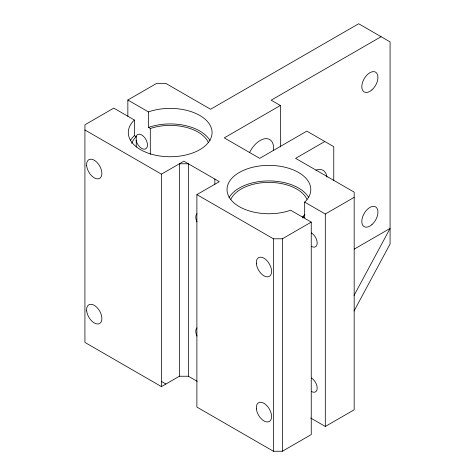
<?xml version="1.0" encoding="UTF-8"?>
<svg xmlns="http://www.w3.org/2000/svg" width="475" height="475" viewBox="0 0 475 475"><rect width="100%" height="100%" fill="white"/><g stroke="black" fill="none" stroke-linecap="round" stroke-linejoin="round"><path stroke-width="0.71" d="M354.047 295.48L390.076 228.433L354.273 249.102M354.047 311.024L390.076 243.978L390.076 41.889L358.667 23.75L210.573 109.25L165.698 83.339L156.72 83.339L127.852 100.011L127.852 116.298M197.184 381.342L188.361 376.242L179.384 376.242L161.435 386.608L84.924 342.433L84.924 124.794L113.798 108.122L134.425 120.032L133.908 120.478A41.889 24.183 0 0 0 162.913 156.382A41.889 24.183 0 0 0 211.434 128.369A41.889 24.183 0 0 0 149.245 111.625L148.479 111.922L127.852 100.011M134.425 120.032L134.425 135.577L133.908 136.022A41.889 24.183 0 0 0 130.352 140.642M134.425 135.577L136.111 136.752A39.348 22.717 0 0 0 131.7 143.391M304.861 214.35A39.348 22.717 0 0 1 302.991 216.469L304.677 217.645L304.677 202.101L305.188 201.661A41.889 24.183 0 0 0 276.189 165.751A41.889 24.183 0 0 0 227.662 193.764A41.889 24.183 0 0 0 289.857 210.508L290.623 210.217L311.25 222.122L311.25 434.577L282.376 451.25L273.398 451.25L196.888 407.075L196.888 194.619L219.325 181.664L183.873 161.197L161.435 174.153L84.924 129.978M381.104 36.706L271.16 100.183L280.357 105.492L280.357 146.947M280.357 105.492L224.259 137.881L259.712 158.347L306.832 131.142L333.759 146.686L333.759 180.737M324.781 141.508L295.616 158.347L354.178 192.155L354.178 409.794L325.304 426.467L310.608 417.982M196.888 194.619L273.398 238.794L282.376 238.794L311.25 222.122M304.677 202.101L325.304 214.011L354.178 197.339M148.479 111.922L148.479 127.466L149.245 127.169A41.889 24.183 0 0 1 210.021 140.642M148.479 127.466L150.51 128.44A39.348 22.717 0 0 1 208.192 142.233M161.435 381.425L165.923 384.014M325.304 214.011L325.304 426.467M302.848 216.594L302.848 218.072M282.376 238.794L282.376 451.25M273.398 238.794L273.398 451.25M214.837 179.075L214.837 184.258M188.361 376.242L188.361 163.786L179.384 163.786L179.384 376.242M161.435 174.153L161.435 386.608M150.302 128.517L150.302 154.428M136.248 136.634L136.248 146.995M249.482 152.718A19.042 10.99 -60 0 1 265.317 138.676A19.042 10.99 -60 0 1 273.511 150.338M315.905 170.187A19.042 10.99 -60 0 1 326.913 177.11M311.368 232.91A8.253 4.762 60 0 1 317.205 243.016A8.253 4.762 60 0 1 311.368 246.382M136.028 136.669A8.253 4.762 60 0 1 145.012 138.083A8.253 4.762 60 0 1 145.012 149.12A8.253 4.762 60 0 1 136.028 140.161M230.903 199.233A39.348 22.717 0 0 1 268.915 182.394A39.348 22.717 0 0 1 306.921 199.233M229.075 197.642A41.889 24.183 0 0 1 268.915 180.928A41.889 24.183 0 0 1 308.75 197.642M196.971 336.086A8.253 4.762 60 0 1 196.971 327.887M311.368 378.005A8.253 4.762 60 0 1 317.205 388.105A8.253 4.762 60 0 1 311.368 391.477M196.971 221.849A8.253 4.762 60 0 1 196.971 213.649M371.973 224.574A11.424 6.597 -60 0 0 375.594 206.88A11.424 6.597 -60 0 0 362.081 218.862A11.424 6.597 -60 0 0 371.973 224.574M371.973 89.846A11.424 6.597 -60 0 0 375.594 72.153A11.424 6.597 -60 0 0 362.081 84.134A11.424 6.597 -60 0 0 371.973 89.846M86.682 310.917A10.788 6.228 60 0 0 98.889 323.808A10.788 6.228 60 0 0 97.167 307.681A10.788 6.228 60 0 0 86.682 310.917M86.682 165.828A10.788 6.228 60 0 0 98.889 178.713A10.788 6.228 60 0 0 97.167 162.592A10.788 6.228 60 0 0 86.682 165.828M256.393 408.898A10.788 6.228 60 0 0 268.601 421.782A10.788 6.228 60 0 0 266.873 405.662A10.788 6.228 60 0 0 256.393 408.898M256.393 263.803A10.788 6.228 60 0 0 268.601 276.693A10.788 6.228 60 0 0 266.873 260.567A10.788 6.228 60 0 0 256.393 263.803"/></g></svg>
